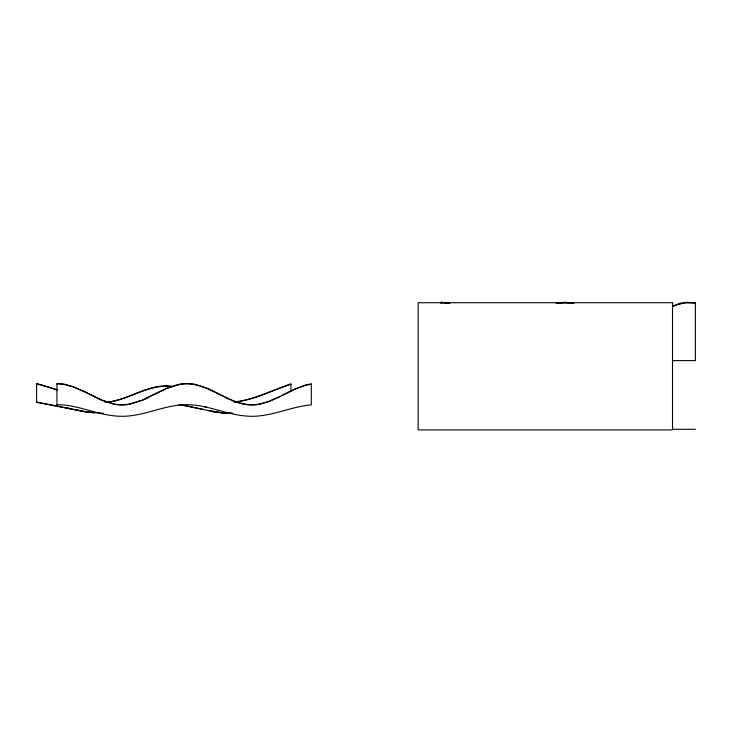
<?xml version="1.0" encoding="UTF-8"?>
<svg xmlns="http://www.w3.org/2000/svg" width="732" height="732" viewBox="0 0 732 732"><rect width="100%" height="100%" fill="white"/><g stroke="black" fill="none" stroke-linecap="round" stroke-linejoin="round"><path stroke-width="1.1" d="M281.747 395.472L295.097 388.866L304.32 385.407A49.355 49.355 0 0 1 305.674 385.032L306.433 384.84A46.336 46.336 0 0 1 308.318 384.419L311.31 383.87L311.31 404.887C289.533 406.69 269.23 417.954 247.041 416.105C225.209 414.696 204.951 403.213 182.762 404.869C160.894 406.05 140.672 417.597 118.493 416.179C97.457 415.3 78.123 404.549 56.95 404.741M281.747 395.747L295.097 389.204L304.32 385.773A49.675 49.675 0 0 1 305.674 385.398L306.433 385.206A48.477 48.477 0 0 1 308.931 384.666L311.31 384.245M280.155 396.277L269.98 401.163L260.125 404.119M281.106 396.067L277.291 397.952M147.882 397.421L166.64 388.216L178.407 384.401A42.291 42.291 0 0 1 195.261 384.346M148.203 397.531L141.843 400.431M146.931 397.888L167.28 388.289L178.727 384.712M147.251 397.998L142.164 400.303M276.339 398.144L267.756 401.767L260.436 403.844A42.3 42.3 0 0 1 243.582 403.936M141.203 400.459L130.076 404.137M140.571 400.715L130.397 403.863A42.3 42.3 0 0 1 113.542 403.918M290.961 384.245C272.295 390.366 254.361 399.919 234.624 402.179M556.137 303.432L565.04 302.225L573.943 303.341M558.681 303.387L565.04 302.755L572.031 303.432M234.624 401.95C254.379 399.699 272.295 389.991 290.961 383.87L290.961 391.236M672.589 360.602L695.4 360.602L695.4 302.627L686.47 302.389A41.175 41.175 0 0 0 684.878 302.554A35.703 35.703 0 0 0 680.778 303.322M672.589 429.281L695.4 429.281M222.601 412.985L232.721 413.287L222.601 412.976L212.71 411.594L217.624 412.409M57.041 389.735A409.719 409.719 0 0 0 45.567 386.093L36.6 383.495L36.6 402.261L85.351 411.805L103.212 413.296M56.95 383.87L59.942 384.016A43.27 43.27 0 0 1 65.212 384.73L73.163 386.972L82.066 390.751M441.039 302.627L447.023 303.322M171.727 386.157L166.96 385.865A47.342 47.342 0 0 0 162.193 386.038C143.719 387.649 127.899 398.903 109.727 401.758A50.032 50.032 0 0 1 104.896 402.216M171.727 386.514L166.96 386.231A47.736 47.736 0 0 0 162.193 386.395C143.728 387.987 127.89 399.16 109.727 401.987A50.435 50.435 0 0 1 108.126 402.188M695.4 303.158L686.47 302.92A41.486 41.486 0 0 0 684.136 303.185A35.95 35.95 0 0 0 680.138 304.009M36.6 402.069L85.351 411.713L94.666 412.967M178.901 404.512L203.139 409.426L183.851 405.272M113.863 404.156L100.824 399.928L82.066 390.43M75.515 409.728L85.351 411.713M243.591 403.899C226.28 400.377 212.253 388.244 194.941 384.684A42.474 42.474 0 0 0 178.718 384.684M207.925 410.615L222.601 412.903L203.139 409.527M195.261 384.373L207.339 388.299L227.057 397.979M113.542 403.881L101.785 400.093L83.338 391.044M204.182 406.644L206.717 407.202M65.862 407.632L70.931 408.74M449.97 303.423L441.039 302.096L441.039 303.487M36.6 383.87L45.567 386.45A412.134 412.134 0 0 1 57.041 390.065M227.057 398.235L235.96 401.987L243.591 404.119A42.547 42.547 0 0 0 260.125 404.156M83.338 391.364L74.756 387.219L65.532 384.419A44.066 44.066 0 0 0 61.827 383.815A39.967 39.967 0 0 0 59.942 383.641L56.95 383.495L56.95 404.686M672.516 306.241A63.812 63.812 0 0 1 680.733 303.167M672.516 306.745A62.055 62.055 0 0 1 680.11 303.899M130.086 404.165A42.474 42.474 0 0 1 113.853 404.183M672.507 302.719L418.146 302.719L418.146 429.904L672.507 429.904L672.507 302.719"/></g></svg>
